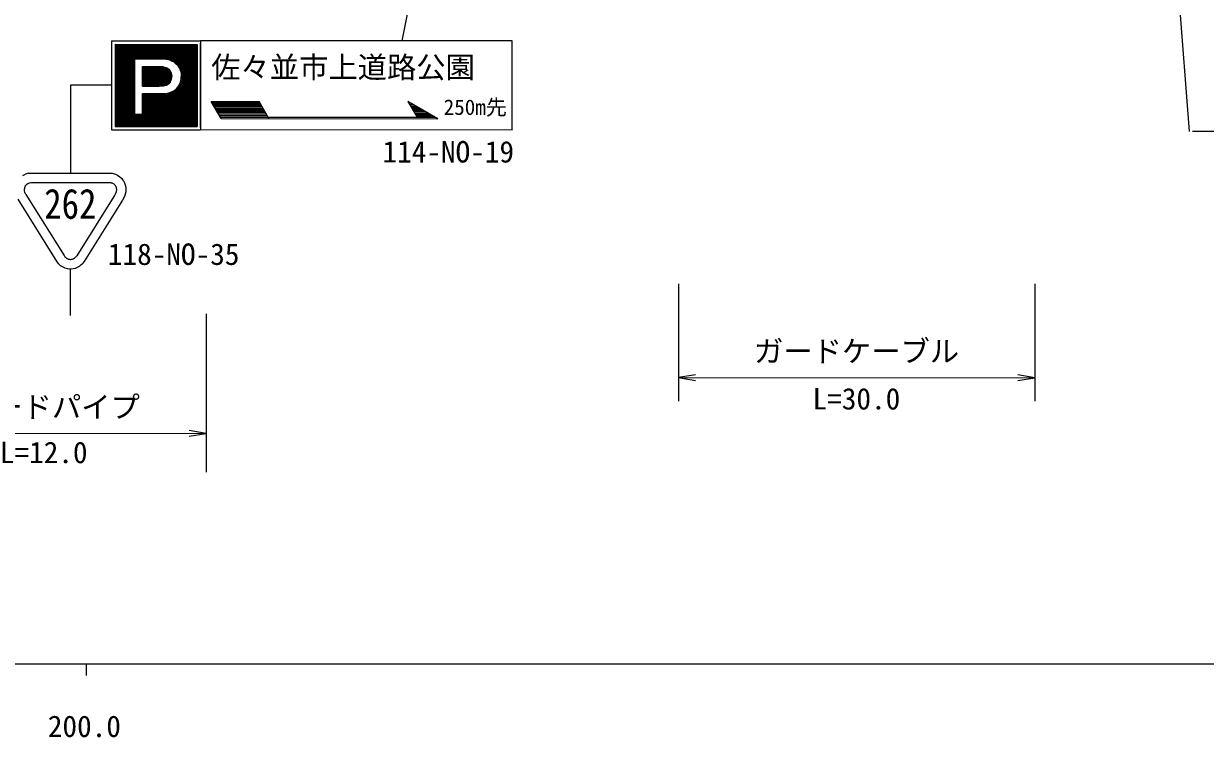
# Model space of a CAD drawing. Units: millimetres, scale not verified. Extents: x 40000 to 680000, y 20000 to 380000.
# Drawn here: x 262661 to 363476, y 198715 to 259604 of the extents above; entities that cross this region are included whole.
import ezdxf
from ezdxf.enums import TextEntityAlignment as Align

# ---------------------------------------------------------------- set-up
doc = ezdxf.new("R2010")
doc.units = ezdxf.units.MM
doc.header["$LTSCALE"] = 1000
for name, color, linetype, lineweight in [('M-BGD', 7, 'Continuous', 13), ('M-STR-STR3', 7, 'Continuous', 13), ('M-STR-STRC', 7, 'Continuous', 13), ('M-TTL-BAND', 7, 'Continuous', 25), ('M-TTL-TXT', 7, 'Continuous', 13)]:
    doc.layers.add(name, color=color, linetype=linetype, lineweight=lineweight)
doc.styles.add('ＭＳ ゴシック', font='')
doc.styles.get('ＭＳ ゴシック').set_extended_font_data('MS Gothic')

# ---------------------------------------------------------------- blocks, each defined once
blk = doc.blocks.new('open_arrow')
at = {"color": 0, "linetype": 'Continuous', "lineweight": -2}
blk.add_lwpolyline([(7.5, 1.25), (0, 0), (7.5, -1.25)], dxfattribs=at)

msp = doc.modelspace()

# ---------------------------------------------------------------- linework, layer by layer
at = {"layer": 'M-BGD'}
for p, q in [((359775, 280961), (362097, 250398)), ((362381, 250423), (384719, 250415))]:
    msp.add_line(p, q, dxfattribs=at)
at = {"layer": 'M-STR-STR3'}
for p, q in [((318525, 237403), (318522, 227403)), ((348917, 237393), (348914, 227393)), ((278236, 234835), (278232, 221348)), ((318522, 229403), (348915, 229393)), ((252004, 224656), (278233, 224647))]:
    msp.add_line(p, q, dxfattribs=at)
at = {"layer": 'M-STR-STRC'}
for p, q in [((300460, 286435), (294933, 258132)), ((270160, 258141), (270157, 250541)), ((270160, 258141), (277760, 258138)), ((277760, 258138), (277757, 250538)), ((304348, 258129), (277760, 258138)), ((304346, 250529), (304348, 258129)), ((270460, 257841), (270457, 250841)), ((270460, 257841), (277460, 257838)), ((270460, 257741), (277460, 257738)), ((270460, 257641), (277460, 257638)), ((270460, 257541), (277460, 257538)), ((270460, 257441), (277460, 257438)), ((270460, 257341), (277460, 257338)), ((270460, 257241), (277460, 257238)), ((270460, 257141), (277460, 257138)), ((277460, 257838), (277457, 250838)), ((277757, 250738), (277760, 257938)), ((270459, 256941), (277459, 256938)), ((270459, 256841), (277459, 256838)), ((270459, 256741), (277459, 256738)), ((270459, 256641), (272117, 256640)), ((270459, 256641), (277459, 256638)), ((270459, 256541), (272117, 256540)), ((270459, 256441), (272117, 256440)), ((270459, 256341), (272117, 256340)), ((270459, 256241), (272117, 256240)), ((270459, 256141), (272116, 256140)), ((270460, 257041), (277460, 257038)), ((272117, 256613), (272115, 251883)), ((272117, 256613), (274356, 256612)), ((274356, 256612), (274656, 256606)), ((274656, 256606), (274840, 256581)), ((274840, 256581), (275023, 256551)), ((275023, 256551), (275192, 256487)), ((275084, 256539), (277459, 256538)), ((275192, 256487), (275346, 256412)), ((275291, 256439), (277459, 256438)), ((275346, 256412), (275479, 256333)), ((275472, 256339), (277459, 256338)), ((275479, 256333), (275593, 256244)), ((275593, 256244), (275688, 256159)), ((275599, 256239), (277459, 256238)), ((275688, 256159), (275782, 256060)), ((275707, 256139), (277459, 256138)), ((270459, 256041), (272116, 256040)), ((270459, 255941), (272116, 255940)), ((270459, 255841), (272116, 255840)), ((270459, 255741), (272116, 255740)), ((270459, 255641), (272116, 255640)), ((270459, 255541), (272116, 255540)), ((270459, 255441), (272116, 255440)), ((270459, 255341), (272116, 255340)), ((270459, 255241), (272116, 255240)), ((270459, 255141), (272116, 255140)), ((272805, 254281), (272805, 255957)), ((272805, 255957), (274350, 255957)), ((272805, 255857), (274855, 255856)), ((272805, 255757), (275016, 255756)), ((272805, 255657), (275115, 255656)), ((272805, 255557), (275194, 255556)), ((272805, 255457), (275252, 255456)), ((272805, 255357), (275289, 255356)), ((272805, 255257), (275310, 255256)), ((272805, 255157), (275320, 255156)), ((274350, 255957), (274507, 255937)), ((274507, 255937), (274607, 255922)), ((274607, 255922), (274701, 255897)), ((274701, 255897), (274815, 255867)), ((274815, 255867), (274879, 255837)), ((274879, 255837), (274944, 255803)), ((274944, 255803), (275013, 255758)), ((275013, 255758), (275068, 255713)), ((275068, 255713), (275112, 255659)), ((275112, 255659), (275167, 255604)), ((275261, 255441), (275167, 255604)), ((275286, 255366), (275261, 255441)), ((275310, 255252), (275286, 255366)), ((275305, 254970), (275315, 255064)), ((275320, 255153), (275310, 255252)), ((275315, 255064), (275320, 255153)), ((275782, 256060), (275851, 255971)), ((275798, 256039), (277459, 256038)), ((275851, 255971), (275915, 255867)), ((275895, 255939), (277459, 255938)), ((275915, 255867), (275975, 255743)), ((275933, 255839), (277459, 255838)), ((275975, 255743), (276029, 255609)), ((275977, 255739), (277459, 255738)), ((276029, 255609), (276059, 255490)), ((276047, 255539), (277459, 255538)), ((276059, 255490), (276089, 255351)), ((276089, 255351), (276099, 255212)), ((276091, 255339), (277459, 255338)), ((276097, 255239), (277459, 255238)), ((276099, 255639), (277459, 255638)), ((276099, 255439), (277459, 255438)), ((276099, 255212), (276099, 255083)), ((276099, 255139), (277459, 255138)), ((276099, 254885), (276099, 255083)), ((266659, 254342), (266656, 246855)), ((270159, 254341), (266659, 254342)), ((270459, 255041), (272116, 255040)), ((270459, 254941), (272116, 254940)), ((270459, 254841), (272116, 254840)), ((270459, 254741), (272116, 254740)), ((270459, 254641), (272116, 254640)), ((270459, 254541), (272116, 254540)), ((270459, 254441), (272116, 254440)), ((270459, 254341), (272116, 254340)), ((270459, 254241), (272116, 254240)), ((270459, 254141), (272116, 254140)), ((272805, 255057), (275314, 255056)), ((272805, 254957), (275302, 254956)), ((272805, 254857), (275276, 254856)), ((272805, 254757), (275249, 254756)), ((272805, 254657), (275203, 254656)), ((272805, 254557), (275140, 254556)), ((272805, 254457), (275033, 254456)), ((272805, 254357), (274823, 254356)), ((272805, 254281), (274232, 254281)), ((274232, 254281), (274437, 254286)), ((274437, 254286), (274581, 254296)), ((274581, 254296), (274710, 254320)), ((274710, 254320), (274849, 254365)), ((274849, 254365), (274938, 254400)), ((274938, 254400), (275037, 254459)), ((275037, 254459), (275127, 254543)), ((275127, 254543), (275181, 254613)), ((275181, 254613), (275231, 254712)), ((275231, 254712), (275261, 254786)), ((275261, 254786), (275281, 254875)), ((275281, 254875), (275305, 254970)), ((275692, 254052), (275791, 254161)), ((275778, 254139), (277459, 254138)), ((275791, 254161), (275895, 254295)), ((275861, 254239), (277459, 254238)), ((275895, 254295), (275965, 254439)), ((275952, 254339), (277459, 254338)), ((275965, 254439), (276039, 254598)), ((276007, 254439), (277459, 254438)), ((276039, 254598), (276079, 254746)), ((276058, 254639), (277459, 254638)), ((276079, 254746), (276099, 254885)), ((276085, 254539), (277459, 254538)), ((276099, 255039), (277459, 255038)), ((276099, 254939), (277459, 254938)), ((276105, 254739), (277459, 254738)), ((276152, 254839), (277459, 254838)), ((270458, 254041), (272116, 254040)), ((270458, 253941), (272116, 253940)), ((270458, 253841), (272116, 253840)), ((270458, 253741), (272116, 253740)), ((270458, 253641), (272116, 253640)), ((270458, 253541), (272116, 253540)), ((270458, 253441), (272116, 253440)), ((270458, 253341), (272116, 253340)), ((270458, 253241), (272116, 253240)), ((270458, 253141), (272115, 253140)), ((272804, 251883), (272805, 253637)), ((272804, 253440), (277458, 253438)), ((272804, 253340), (277458, 253338)), ((272804, 253240), (277458, 253238)), ((272804, 253140), (277458, 253138)), ((272805, 253637), (274313, 253636)), ((272805, 253540), (277458, 253538)), ((274313, 253636), (274611, 253636)), ((274611, 253636), (274769, 253651)), ((274769, 253651), (274913, 253671)), ((274861, 253639), (277458, 253638)), ((274913, 253671), (275052, 253700)), ((275052, 253700), (275191, 253745)), ((275191, 253745), (275350, 253809)), ((275232, 253739), (277458, 253738)), ((275350, 253809), (275479, 253879)), ((275479, 253879), (275598, 253958)), ((275483, 253839), (277458, 253838)), ((275569, 253939), (277458, 253938)), ((275598, 253958), (275692, 254052)), ((275719, 254039), (277458, 254038)), ((270458, 253041), (272115, 253040)), ((270458, 252941), (272115, 252940)), ((270458, 252841), (272115, 252840)), ((270458, 252741), (272115, 252740)), ((270458, 252641), (272115, 252640)), ((270458, 252541), (272115, 252540)), ((270458, 252441), (272115, 252440)), ((270458, 252341), (272115, 252340)), ((270458, 252241), (272115, 252240)), ((270458, 252141), (272115, 252140)), ((270458, 252041), (272115, 252040)), ((272804, 253040), (277458, 253038)), ((272804, 252940), (277458, 252938)), ((272804, 252840), (277458, 252838)), ((272804, 252740), (277458, 252738)), ((272804, 252640), (277458, 252638)), ((272804, 252540), (277458, 252538)), ((272804, 252440), (277458, 252438)), ((272804, 252340), (277458, 252338)), ((272804, 252240), (277458, 252238)), ((272804, 252140), (277458, 252138)), ((272804, 252040), (277458, 252038)), ((279519, 251502), (278669, 252975)), ((278669, 252975), (282741, 252974)), ((278738, 252855), (282810, 252854)), ((278807, 252735), (282879, 252734)), ((278876, 252615), (282949, 252614)), ((278946, 252495), (283018, 252494)), ((279015, 252375), (283087, 252374)), ((279084, 252255), (283156, 252254)), ((279153, 252135), (283226, 252134)), ((283591, 251500), (282741, 252974)), ((297998, 251496), (295447, 252970)), ((295447, 252970), (296228, 251616)), ((295605, 252696), (295920, 252696)), ((295674, 252576), (296128, 252576)), ((295743, 252456), (296336, 252456)), ((295812, 252336), (296544, 252336)), ((295882, 252216), (296751, 252216)), ((295951, 252096), (296959, 252096)), ((270457, 251141), (277457, 251138)), ((270457, 251041), (277457, 251038)), ((270458, 251941), (272115, 251940)), ((270458, 251841), (277458, 251838)), ((270458, 251741), (277458, 251738)), ((270458, 251641), (277458, 251638)), ((270458, 251541), (277458, 251538)), ((270458, 251441), (277458, 251438)), ((270458, 251341), (277458, 251338)), ((270458, 251241), (277458, 251238)), ((272115, 251883), (272804, 251883)), ((272804, 251940), (277458, 251938)), ((279223, 252015), (283295, 252014)), ((279292, 251895), (283364, 251894)), ((279361, 251775), (283433, 251774)), ((279449, 251622), (297790, 251616)), ((279519, 251502), (297998, 251496)), ((296020, 251976), (297167, 251976)), ((296089, 251856), (297375, 251856)), ((296159, 251736), (297583, 251736)), ((270157, 250541), (277757, 250538)), ((270457, 250941), (277457, 250938)), ((270457, 250841), (277457, 250838)), ((304346, 250529), (277757, 250538)), ((263411, 246056), (269940, 246054)), ((263694, 246856), (269764, 246854)), ((269764, 246854), (270206, 246848)), ((269940, 246054), (270022, 246052)), ((270022, 246052), (270088, 246044)), ((270088, 246044), (270137, 246029)), ((270137, 246029), (270195, 246011)), ((270195, 246011), (270250, 245984)), ((270206, 246848), (270492, 246755)), ((270492, 246755), (270680, 246665)), ((270680, 246665), (270882, 246527)), ((270882, 246527), (271033, 246387)), ((271033, 246387), (271126, 246261)), ((271126, 246261), (271200, 246154)), ((271200, 246154), (271300, 245945)), ((262857, 245023), (266111, 239811)), ((270250, 245984), (270300, 245957)), ((270300, 245957), (270343, 245927)), ((270343, 245927), (270382, 245900)), ((270382, 245900), (270408, 245875)), ((270408, 245875), (270445, 245836)), ((270504, 245112), (270411, 244943)), ((270445, 245836), (270474, 245797)), ((270474, 245797), (270497, 245764)), ((270497, 245764), (270513, 245736)), ((270537, 245179), (270504, 245112)), ((270513, 245736), (270538, 245684)), ((270556, 245241), (270537, 245179)), ((270538, 245684), (270552, 245641)), ((270552, 245641), (270568, 245577)), ((270568, 245308), (270556, 245241)), ((270568, 245577), (270581, 245518)), ((270579, 245372), (270568, 245308)), ((270583, 245446), (270579, 245372)), ((270581, 245518), (270583, 245446)), ((271335, 245053), (271275, 244852)), ((271300, 245945), (271348, 245758)), ((271374, 245267), (271335, 245053)), ((271348, 245758), (271390, 245554)), ((271390, 245554), (271374, 245267)), ((262153, 244640), (265499, 239282)), ((270349, 244844), (267186, 239786)), ((271098, 244532), (267830, 239306)), ((270411, 244943), (270349, 244844)), ((271275, 244852), (271098, 244532)), ((265499, 239282), (265621, 239140)), ((265621, 239140), (265784, 238984)), ((265784, 238984), (265993, 238852)), ((266111, 239811), (266143, 239763)), ((266143, 239763), (266162, 239738)), ((266162, 239738), (266189, 239707)), ((266189, 239707), (266215, 239680)), ((266215, 239680), (266249, 239647)), ((266249, 239647), (266278, 239622)), ((266278, 239622), (266309, 239599)), ((266309, 239599), (266346, 239576)), ((266346, 239576), (266382, 239557)), ((266382, 239557), (266423, 239539)), ((266423, 239539), (266458, 239524)), ((266458, 239524), (266500, 239512)), ((266500, 239512), (266536, 239501)), ((266536, 239501), (266581, 239497)), ((266581, 239497), (266627, 239495)), ((266627, 239495), (266687, 239493)), ((266687, 239493), (266744, 239499)), ((266744, 239499), (266786, 239507)), ((266786, 239507), (266839, 239520)), ((266839, 239520), (266880, 239535)), ((266880, 239535), (266921, 239555)), ((266921, 239555), (266952, 239574)), ((266952, 239574), (266991, 239600)), ((266991, 239600), (267040, 239637)), ((267040, 239637), (267091, 239683)), ((267091, 239683), (267125, 239716)), ((267125, 239716), (267186, 239786)), ((267427, 238927), (267553, 239021)), ((267553, 239021), (267692, 239149)), ((267830, 239306), (267692, 239149)), ((265993, 238852), (266189, 238769)), ((266189, 238769), (266388, 238712)), ((266388, 238712), (266560, 238696)), ((266560, 238696), (266716, 238692)), ((266632, 238641), (266630, 234702)), ((266716, 238692), (266898, 238710)), ((266898, 238710), (267072, 238754)), ((267072, 238754), (267243, 238815)), ((267243, 238815), (267427, 238927))]:
    msp.add_line(p, q, dxfattribs=at)
at = {"layer": 'M-TTL-BAND'}
for p, q in [((40000, 205000), (579000, 205000)), ((268000, 205000), (268000, 204000))]:
    msp.add_line(p, q, dxfattribs=at)
at = {"layer": 'M-TTL-TXT'}
for p, q in [((262583, 246641), (262816, 246766)), ((263085, 246835), (262816, 246766)), ((263015, 245965), (263095, 246008)), ((263085, 246835), (263694, 246856)), ((263095, 246008), (263169, 246031)), ((263169, 246031), (263266, 246055)), ((263266, 246055), (263411, 246056)), ((262739, 245415), (262742, 245492)), ((262748, 245337), (262739, 245415)), ((262742, 245492), (262754, 245572)), ((262768, 245240), (262748, 245337)), ((262754, 245572), (262771, 245650)), ((262799, 245145), (262768, 245240)), ((262771, 245650), (262797, 245716)), ((262797, 245716), (262843, 245796)), ((262857, 245023), (262799, 245145)), ((262843, 245796), (262891, 245859)), ((262891, 245859), (262946, 245913)), ((262946, 245913), (263015, 245965))]:
    msp.add_line(p, q, dxfattribs=at)

# ---------------------------------------------------------------- block references
at = {"layer": 'M-STR-STR3', "xscale": 193, "yscale": 193}
msp.add_blockref('open_arrow', (318522, 229403), dxfattribs=at)
at = {"layer": 'M-STR-STR3', "xscale": 193, "yscale": 193, "rotation": 180}
for p in [(348915, 229393), (278233, 224647)]:
    msp.add_blockref('open_arrow', p, dxfattribs=at)

# ---------------------------------------------------------------- texts
at = {"layer": 'M-STR-STR3', "style": 'ＭＳ ゴシック'}
for s, p in [('ガードケーブル', (324969, 230197)), ('ガードパイプ', (257574, 225442)), ('L=30.0', (329967, 226137)), ('L=12.0', (260632, 221559))]:
    msp.add_text(s, height=1833, rotation=359.98, dxfattribs=at).set_placement(p, align=Align.BOTTOM_LEFT)
at = {"layer": 'M-STR-STRC', "style": 'ＭＳ ゴシック'}
for s, height, p in [('佐々並市上道路公園', 1833, (278659, 254422)), ('250m先', 1320, (298496, 251423)), ('114-NO-19', 1833, (293278, 247208)), ('118-NO-35', 1833, (269849, 238469))]:
    msp.add_text(s, height=height, rotation=359.98, dxfattribs=at).set_placement(p, align=Align.BOTTOM_LEFT)
at = {"layer": 'M-STR-STRC', "style": 'ＭＳ ゴシック', "width": 0.85}
msp.add_text('262', height=2566, rotation=359.98, dxfattribs=at).set_placement((264417, 242185), align=Align.BOTTOM_LEFT)
at = {"layer": 'M-TTL-BAND', "style": 'ＭＳ ゴシック'}
msp.add_text('200.0', height=1833, dxfattribs=at).set_placement((267844, 198195), align=Align.BOTTOM_CENTER)

doc.saveas('drawing.dxf')
